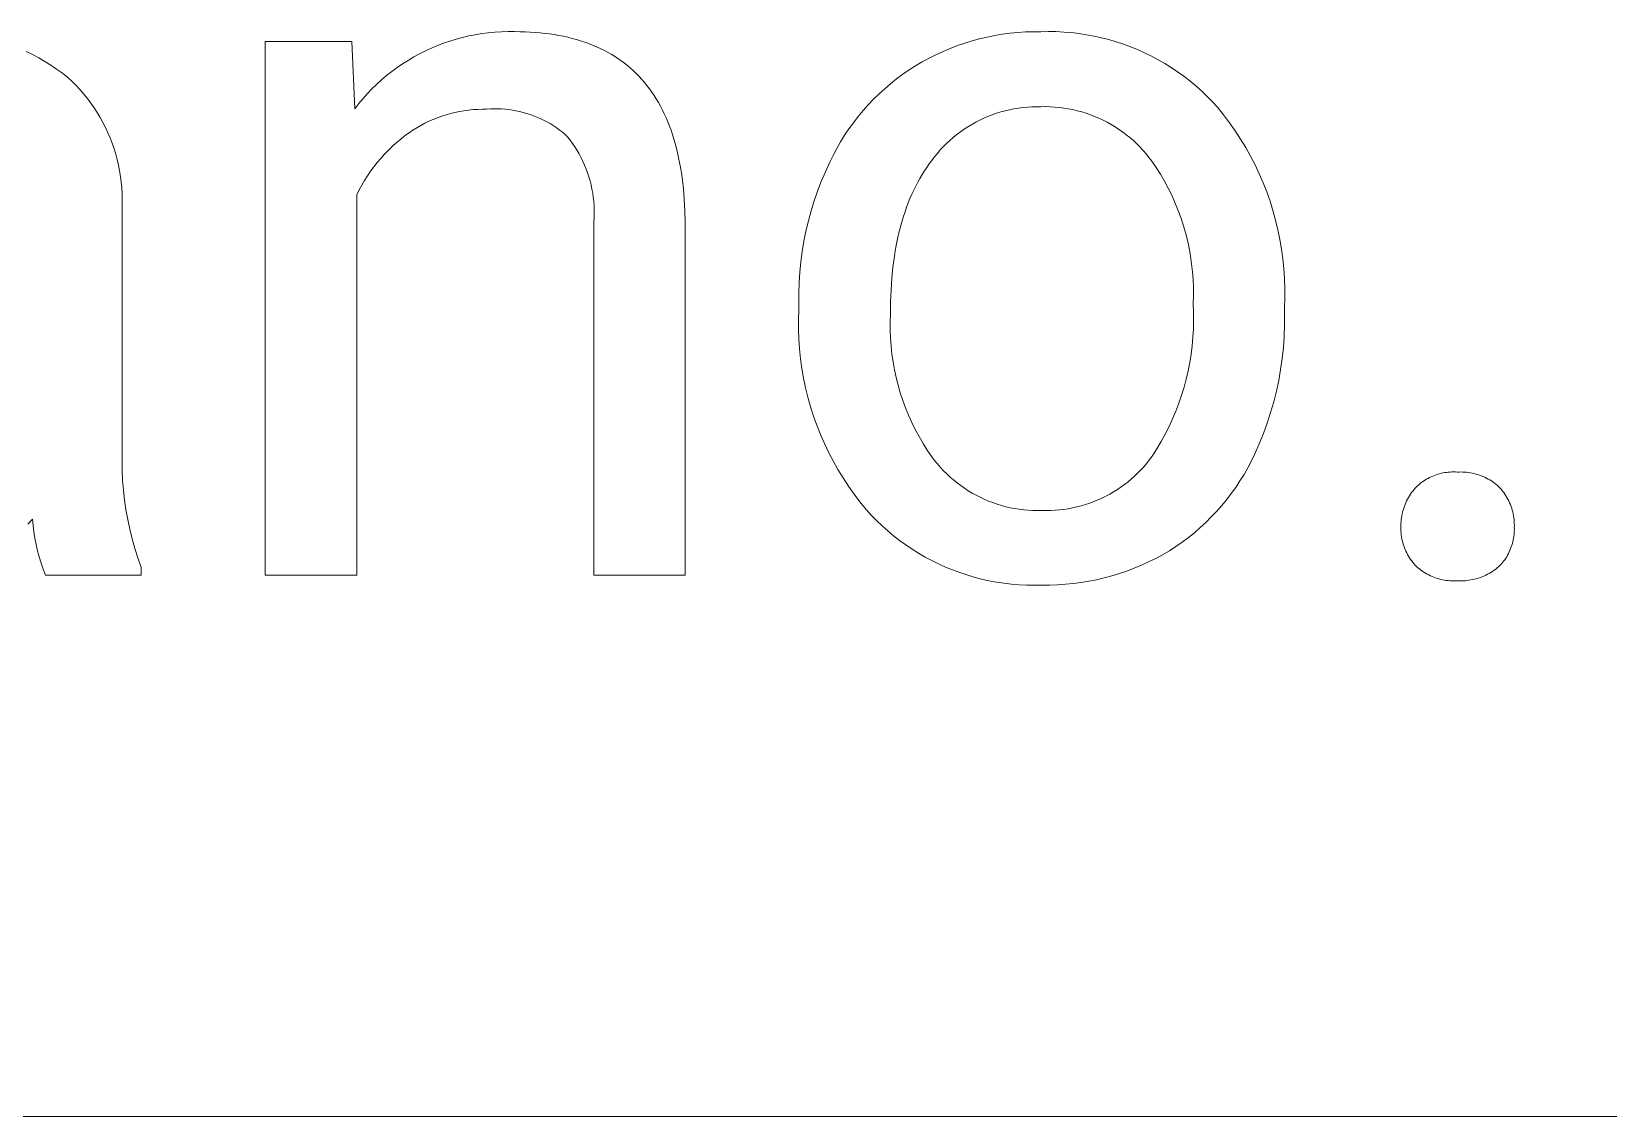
# Model space of a CAD drawing. Header units: millimetres. Extents: x 0 to 3480, y 0 to 2432.
# Drawn here: x 2531.5 to 2603.8, y 194.6 to 244.3 of the extents above; entities that cross this region are included whole.
import ezdxf

# ---------------------------------------------------------------- set-up
doc = ezdxf.new("R2010")
doc.units = ezdxf.units.MM
doc.header["$MEASUREMENT"] = 0
doc.layers.add('Domyślny', color=7, linetype='Continuous', true_color=0x000000)

msp = doc.modelspace()

# ---------------------------------------------------------------- linework, layer by layer
at = {"layer": 'Domyślny', "color": 18, "lineweight": 15, "true_color": 0x000000}
for p, q in [((2542.208, 219.391), (2542.208, 243.88)), ((2542.208, 243.88), (2546.172, 243.88)), ((2546.172, 243.88), (2546.311, 240.797)), ((2550.387, 243.802), (2550.673, 243.9)), ((2550.673, 243.9), (2550.962, 243.988)), ((2550.962, 243.988), (2551.253, 244.066)), ((2551.253, 244.066), (2551.547, 244.135)), ((2551.547, 244.135), (2551.844, 244.193)), ((2551.844, 244.193), (2552.142, 244.242)), ((2552.142, 244.242), (2552.441, 244.28)), ((2552.441, 244.28), (2552.742, 244.308)), ((2552.742, 244.308), (2553.043, 244.326)), ((2553.043, 244.326), (2553.345, 244.334)), ((2553.345, 244.334), (2553.647, 244.332)), ((2553.647, 244.332), (2553.888, 244.33)), ((2553.888, 244.33), (2554.125, 244.323)), ((2554.125, 244.323), (2554.359, 244.312)), ((2554.359, 244.312), (2554.588, 244.297)), ((2554.588, 244.297), (2554.814, 244.278)), ((2554.814, 244.278), (2555.036, 244.255)), ((2555.036, 244.255), (2555.255, 244.227)), ((2555.255, 244.227), (2555.469, 244.195)), ((2555.469, 244.195), (2555.68, 244.158)), ((2555.68, 244.158), (2555.887, 244.118)), ((2555.887, 244.118), (2556.09, 244.073)), ((2556.09, 244.073), (2556.289, 244.024)), ((2556.289, 244.024), (2556.485, 243.97)), ((2556.485, 243.97), (2556.676, 243.912)), ((2556.676, 243.912), (2556.864, 243.85)), ((2574.301, 243.806), (2574.641, 243.911)), ((2574.641, 243.911), (2574.983, 244.004)), ((2574.983, 244.004), (2575.329, 244.086)), ((2575.329, 244.086), (2575.677, 244.156)), ((2575.677, 244.156), (2576.028, 244.215)), ((2576.028, 244.215), (2576.38, 244.261)), ((2576.38, 244.261), (2576.733, 244.296)), ((2576.733, 244.296), (2577.088, 244.32)), ((2577.088, 244.32), (2577.443, 244.331)), ((2577.443, 244.331), (2577.798, 244.331)), ((2577.798, 244.331), (2578.148, 244.337)), ((2578.148, 244.337), (2578.498, 244.333)), ((2578.498, 244.333), (2578.848, 244.316)), ((2578.848, 244.316), (2579.197, 244.287)), ((2579.197, 244.287), (2579.544, 244.247)), ((2579.544, 244.247), (2579.89, 244.194)), ((2579.89, 244.194), (2580.235, 244.131)), ((2580.235, 244.131), (2580.577, 244.055)), ((2580.577, 244.055), (2580.916, 243.968)), ((2580.916, 243.968), (2581.252, 243.869)), ((2581.252, 243.869), (2581.584, 243.759)), ((2531.236, 243.421), (2531.526, 243.278)), ((2531.526, 243.278), (2531.811, 243.125)), ((2548.757, 243.016), (2549.017, 243.17)), ((2549.017, 243.17), (2549.282, 243.315)), ((2549.282, 243.315), (2549.552, 243.45)), ((2549.552, 243.45), (2549.827, 243.577)), ((2549.827, 243.577), (2550.105, 243.694)), ((2550.105, 243.694), (2550.387, 243.802)), ((2556.864, 243.85), (2557.049, 243.784)), ((2557.049, 243.784), (2557.229, 243.713)), ((2557.229, 243.713), (2557.406, 243.639)), ((2557.406, 243.639), (2557.579, 243.559)), ((2557.579, 243.559), (2557.748, 243.476)), ((2557.748, 243.476), (2557.913, 243.388)), ((2557.913, 243.388), (2558.075, 243.296)), ((2558.075, 243.296), (2558.233, 243.2)), ((2558.233, 243.2), (2558.387, 243.1)), ((2572.667, 243.116), (2572.984, 243.276)), ((2572.984, 243.276), (2573.307, 243.425)), ((2573.307, 243.425), (2573.634, 243.563)), ((2573.634, 243.563), (2573.966, 243.69)), ((2573.966, 243.69), (2574.301, 243.806)), ((2581.584, 243.759), (2581.913, 243.638)), ((2581.913, 243.638), (2582.237, 243.506)), ((2582.237, 243.506), (2582.556, 243.363)), ((2582.556, 243.363), (2582.871, 243.209)), ((2582.871, 243.209), (2583.18, 243.044)), ((2531.811, 243.125), (2532.091, 242.963)), ((2532.091, 242.963), (2532.365, 242.791)), ((2532.365, 242.791), (2532.633, 242.611)), ((2532.633, 242.611), (2532.895, 242.422)), ((2532.895, 242.422), (2533.151, 242.224)), ((2547.774, 242.317), (2548.011, 242.504)), ((2548.011, 242.504), (2548.254, 242.683)), ((2548.254, 242.683), (2548.503, 242.854)), ((2548.503, 242.854), (2548.757, 243.016)), ((2558.387, 243.1), (2558.537, 242.995)), ((2558.537, 242.995), (2558.684, 242.886)), ((2558.684, 242.886), (2558.827, 242.772)), ((2558.827, 242.772), (2558.966, 242.655)), ((2558.966, 242.655), (2559.101, 242.533)), ((2559.101, 242.533), (2559.232, 242.406)), ((2571.461, 242.374), (2571.752, 242.575)), ((2571.752, 242.575), (2572.049, 242.766)), ((2572.049, 242.766), (2572.355, 242.946)), ((2572.355, 242.946), (2572.667, 243.116)), ((2583.18, 243.044), (2583.483, 242.87)), ((2583.483, 242.87), (2583.78, 242.685)), ((2583.78, 242.685), (2584.071, 242.49)), ((2584.071, 242.49), (2584.355, 242.285)), ((2533.151, 242.224), (2533.342, 242.044)), ((2533.342, 242.044), (2533.527, 241.858)), ((2533.527, 241.858), (2533.705, 241.666)), ((2546.894, 241.49), (2547.103, 241.708)), ((2547.103, 241.708), (2547.32, 241.918)), ((2547.32, 241.918), (2547.543, 242.121)), ((2547.543, 242.121), (2547.774, 242.317)), ((2559.232, 242.406), (2559.36, 242.276)), ((2559.36, 242.276), (2559.484, 242.141)), ((2559.484, 242.141), (2559.604, 242.002)), ((2559.604, 242.002), (2559.721, 241.859)), ((2559.721, 241.859), (2559.834, 241.711)), ((2559.834, 241.711), (2559.942, 241.559)), ((2570.37, 241.475), (2570.631, 241.714)), ((2570.631, 241.714), (2570.9, 241.943)), ((2570.9, 241.943), (2571.177, 242.164)), ((2571.177, 242.164), (2571.461, 242.374)), ((2584.355, 242.285), (2584.632, 242.07)), ((2584.632, 242.07), (2584.901, 241.847)), ((2584.901, 241.847), (2585.163, 241.614)), ((2533.705, 241.666), (2533.876, 241.468)), ((2533.876, 241.468), (2534.041, 241.264)), ((2534.041, 241.264), (2534.198, 241.054)), ((2534.198, 241.054), (2534.348, 240.84)), ((2546.311, 240.797), (2546.497, 241.035)), ((2546.497, 241.035), (2546.692, 241.266)), ((2546.692, 241.266), (2546.894, 241.49)), ((2559.942, 241.559), (2560.048, 241.403)), ((2560.048, 241.403), (2560.149, 241.243)), ((2560.149, 241.243), (2560.247, 241.078)), ((2560.247, 241.078), (2560.341, 240.909)), ((2569.639, 240.708), (2569.874, 240.972)), ((2569.874, 240.972), (2570.118, 241.228)), ((2570.118, 241.228), (2570.37, 241.475)), ((2585.163, 241.614), (2585.417, 241.373)), ((2585.417, 241.373), (2585.662, 241.123)), ((2585.662, 241.123), (2585.899, 240.865)), ((2534.348, 240.84), (2534.491, 240.62)), ((2534.491, 240.62), (2534.626, 240.395)), ((2534.626, 240.395), (2534.753, 240.166)), ((2549.908, 240.303), (2549.716, 240.218)), ((2550.104, 240.381), (2549.908, 240.303)), ((2550.302, 240.452), (2550.104, 240.381)), ((2550.503, 240.517), (2550.302, 240.452)), ((2550.705, 240.574), (2550.503, 240.517)), ((2550.91, 240.624), (2550.705, 240.574)), ((2551.116, 240.667), (2550.91, 240.624)), ((2551.323, 240.703), (2551.116, 240.667)), ((2551.532, 240.732), (2551.323, 240.703)), ((2551.741, 240.753), (2551.532, 240.732)), ((2551.951, 240.767), (2551.741, 240.753)), ((2552.162, 240.774), (2551.951, 240.767)), ((2552.372, 240.774), (2552.162, 240.774)), ((2552.54, 240.785), (2552.372, 240.774)), ((2552.708, 240.791), (2552.54, 240.785)), ((2552.876, 240.791), (2552.708, 240.791)), ((2553.044, 240.786), (2552.876, 240.791)), ((2553.212, 240.774), (2553.044, 240.786)), ((2553.379, 240.757), (2553.212, 240.774)), ((2553.545, 240.734), (2553.379, 240.757)), ((2553.711, 240.705), (2553.545, 240.734)), ((2553.875, 240.67), (2553.711, 240.705)), ((2554.038, 240.63), (2553.875, 240.67)), ((2554.2, 240.584), (2554.038, 240.63)), ((2554.36, 240.533), (2554.2, 240.584)), ((2554.518, 240.476), (2554.36, 240.533)), ((2554.674, 240.414), (2554.518, 240.476)), ((2554.828, 240.346), (2554.674, 240.414)), ((2554.979, 240.273), (2554.828, 240.346)), ((2555.128, 240.195), (2554.979, 240.273)), ((2560.341, 240.909), (2560.431, 240.736)), ((2560.431, 240.736), (2560.517, 240.558)), ((2560.517, 240.558), (2560.6, 240.376)), ((2560.6, 240.376), (2560.679, 240.19)), ((2569.196, 240.156), (2569.413, 240.436)), ((2569.413, 240.436), (2569.639, 240.708)), ((2574.989, 240.273), (2574.805, 240.178)), ((2575.177, 240.361), (2574.989, 240.273)), ((2575.367, 240.443), (2575.177, 240.361)), ((2575.561, 240.519), (2575.367, 240.443)), ((2575.756, 240.587), (2575.561, 240.519)), ((2575.954, 240.649), (2575.756, 240.587)), ((2576.154, 240.704), (2575.954, 240.649)), ((2576.356, 240.752), (2576.154, 240.704)), ((2576.559, 240.793), (2576.356, 240.752)), ((2576.764, 240.826), (2576.559, 240.793)), ((2576.97, 240.853), (2576.764, 240.826)), ((2577.176, 240.873), (2576.97, 240.853)), ((2577.383, 240.885), (2577.176, 240.873)), ((2577.59, 240.89), (2577.383, 240.885)), ((2577.798, 240.888), (2577.59, 240.89)), ((2578.008, 240.891), (2577.798, 240.888)), ((2578.219, 240.886), (2578.008, 240.891)), ((2578.429, 240.874), (2578.219, 240.886)), ((2578.638, 240.855), (2578.429, 240.874)), ((2578.847, 240.828), (2578.638, 240.855)), ((2579.055, 240.794), (2578.847, 240.828)), ((2579.261, 240.753), (2579.055, 240.794)), ((2579.466, 240.705), (2579.261, 240.753)), ((2579.669, 240.65), (2579.466, 240.705)), ((2579.87, 240.588), (2579.669, 240.65)), ((2580.069, 240.519), (2579.87, 240.588)), ((2580.265, 240.443), (2580.069, 240.519)), ((2580.459, 240.36), (2580.265, 240.443)), ((2580.649, 240.271), (2580.459, 240.36)), ((2580.837, 240.175), (2580.649, 240.271)), ((2585.899, 240.865), (2586.183, 240.514)), ((2586.183, 240.514), (2586.455, 240.153)), ((2534.753, 240.166), (2534.872, 239.933)), ((2534.872, 239.933), (2534.983, 239.695)), ((2534.983, 239.695), (2535.086, 239.454)), ((2548.601, 239.547), (2548.404, 239.391)), ((2548.803, 239.696), (2548.601, 239.547)), ((2548.978, 239.813), (2548.803, 239.696)), ((2549.157, 239.924), (2548.978, 239.813)), ((2549.34, 240.028), (2549.157, 239.924)), ((2549.526, 240.126), (2549.34, 240.028)), ((2549.716, 240.218), (2549.526, 240.126)), ((2555.274, 240.111), (2555.128, 240.195)), ((2555.417, 240.023), (2555.274, 240.111)), ((2555.557, 239.93), (2555.417, 240.023)), ((2555.693, 239.832), (2555.557, 239.93)), ((2555.826, 239.729), (2555.693, 239.832)), ((2555.956, 239.622), (2555.826, 239.729)), ((2556.081, 239.51), (2555.956, 239.622)), ((2560.679, 240.19), (2560.754, 240)), ((2560.754, 240), (2560.825, 239.805)), ((2560.825, 239.805), (2560.893, 239.606)), ((2560.893, 239.606), (2560.957, 239.403)), ((2568.606, 239.275), (2568.793, 239.576)), ((2568.793, 239.576), (2568.99, 239.869)), ((2568.99, 239.869), (2569.196, 240.156)), ((2573.938, 239.611), (2573.777, 239.48)), ((2574.103, 239.736), (2573.938, 239.611)), ((2574.273, 239.856), (2574.103, 239.736)), ((2574.446, 239.969), (2574.273, 239.856)), ((2574.624, 240.077), (2574.446, 239.969)), ((2574.805, 240.178), (2574.624, 240.077)), ((2581.021, 240.073), (2580.837, 240.175)), ((2581.201, 239.964), (2581.021, 240.073)), ((2581.377, 239.85), (2581.201, 239.964)), ((2581.55, 239.729), (2581.377, 239.85)), ((2581.718, 239.602), (2581.55, 239.729)), ((2581.881, 239.47), (2581.718, 239.602)), ((2586.455, 240.153), (2586.715, 239.783)), ((2586.715, 239.783), (2586.962, 239.404)), ((2535.086, 239.454), (2535.18, 239.21)), ((2535.18, 239.21), (2535.266, 238.962)), ((2535.266, 238.962), (2535.343, 238.712)), ((2547.847, 238.885), (2547.672, 238.704)), ((2548.027, 239.06), (2547.847, 238.885)), ((2548.213, 239.229), (2548.027, 239.06)), ((2548.404, 239.391), (2548.213, 239.229)), ((2556.198, 239.36), (2556.081, 239.51)), ((2556.31, 239.205), (2556.198, 239.36)), ((2556.416, 239.046), (2556.31, 239.205)), ((2556.516, 238.884), (2556.416, 239.046)), ((2556.612, 238.719), (2556.516, 238.884)), ((2560.957, 239.403), (2561.017, 239.196)), ((2561.017, 239.196), (2561.074, 238.984)), ((2561.074, 238.984), (2561.126, 238.768)), ((2568.264, 238.657), (2568.43, 238.969)), ((2568.43, 238.969), (2568.606, 239.275)), ((2573.182, 238.903), (2573.046, 238.747)), ((2573.323, 239.055), (2573.182, 238.903)), ((2573.47, 239.202), (2573.323, 239.055)), ((2573.621, 239.344), (2573.47, 239.202)), ((2573.777, 239.48), (2573.621, 239.344)), ((2582.04, 239.332), (2581.881, 239.47)), ((2582.194, 239.188), (2582.04, 239.332)), ((2582.343, 239.04), (2582.194, 239.188)), ((2582.487, 238.886), (2582.343, 239.04)), ((2582.626, 238.728), (2582.487, 238.886)), ((2586.962, 239.404), (2587.196, 239.017)), ((2587.196, 239.017), (2587.416, 238.622)), ((2535.343, 238.712), (2535.412, 238.459)), ((2535.412, 238.459), (2535.472, 238.204)), ((2535.472, 238.204), (2535.523, 237.947)), ((2547.188, 238.128), (2547.039, 237.926)), ((2547.343, 238.326), (2547.188, 238.128)), ((2547.504, 238.518), (2547.343, 238.326)), ((2547.672, 238.704), (2547.504, 238.518)), ((2556.701, 238.55), (2556.612, 238.719)), ((2556.784, 238.379), (2556.701, 238.55)), ((2556.862, 238.204), (2556.784, 238.379)), ((2556.933, 238.028), (2556.862, 238.204)), ((2561.126, 238.768), (2561.175, 238.548)), ((2561.175, 238.548), (2561.22, 238.323)), ((2561.22, 238.323), (2561.262, 238.094)), ((2561.262, 238.094), (2561.299, 237.861)), ((2567.908, 237.905), (2568.109, 238.339)), ((2568.109, 238.339), (2568.264, 238.657)), ((2572.561, 238.105), (2572.452, 237.941)), ((2572.674, 238.265), (2572.561, 238.105)), ((2572.791, 238.42), (2572.674, 238.265)), ((2572.916, 238.586), (2572.791, 238.42)), ((2573.046, 238.747), (2572.916, 238.586)), ((2582.758, 238.564), (2582.626, 238.728)), ((2582.886, 238.397), (2582.758, 238.564)), ((2583.091, 238.095), (2582.886, 238.397)), ((2583.285, 237.786), (2583.091, 238.095)), ((2587.416, 238.622), (2587.623, 238.221)), ((2587.623, 238.221), (2587.817, 237.812)), ((2535.523, 237.947), (2535.566, 237.689)), ((2535.566, 237.689), (2535.599, 237.429)), ((2535.599, 237.429), (2535.624, 237.168)), ((2546.763, 237.506), (2546.636, 237.29)), ((2546.898, 237.718), (2546.763, 237.506)), ((2547.039, 237.926), (2546.898, 237.718)), ((2556.999, 237.848), (2556.933, 238.028)), ((2557.058, 237.667), (2556.999, 237.848)), ((2557.111, 237.484), (2557.058, 237.667)), ((2557.158, 237.299), (2557.111, 237.484)), ((2561.299, 237.861), (2561.333, 237.623)), ((2561.333, 237.623), (2561.39, 237.136)), ((2567.551, 237.018), (2567.722, 237.464)), ((2567.722, 237.464), (2567.908, 237.905)), ((2572.147, 237.425), (2572.052, 237.244)), ((2572.245, 237.601), (2572.147, 237.425)), ((2572.347, 237.773), (2572.245, 237.601)), ((2572.452, 237.941), (2572.347, 237.773)), ((2583.468, 237.471), (2583.285, 237.786)), ((2583.641, 237.149), (2583.468, 237.471)), ((2587.817, 237.812), (2587.996, 237.397)), ((2587.996, 237.397), (2588.161, 236.976)), ((2535.624, 237.168), (2535.639, 236.906)), ((2535.639, 236.906), (2535.645, 236.644)), ((2535.645, 236.644), (2535.643, 236.382)), ((2546.516, 237.069), (2546.404, 236.845)), ((2546.404, 236.845), (2546.404, 219.391)), ((2546.636, 237.29), (2546.516, 237.069)), ((2557.198, 237.112), (2557.158, 237.299)), ((2557.232, 236.924), (2557.198, 237.112)), ((2557.259, 236.736), (2557.232, 236.924)), ((2557.28, 236.546), (2557.259, 236.736)), ((2561.39, 237.136), (2561.432, 236.631)), ((2561.432, 236.631), (2561.458, 236.109)), ((2567.395, 236.566), (2567.551, 237.018)), ((2571.79, 236.677), (2571.711, 236.48)), ((2571.874, 236.871), (2571.79, 236.677)), ((2571.961, 237.06), (2571.874, 236.871)), ((2572.052, 237.244), (2571.961, 237.06)), ((2583.802, 236.822), (2583.641, 237.149)), ((2583.951, 236.489), (2583.802, 236.822)), ((2588.161, 236.976), (2588.312, 236.55)), ((2535.643, 236.382), (2535.643, 225.117)), ((2557.294, 236.356), (2557.28, 236.546)), ((2557.302, 236.165), (2557.294, 236.356)), ((2557.298, 235.784), (2557.304, 235.974)), ((2557.304, 235.974), (2557.302, 236.165)), ((2561.458, 236.109), (2561.47, 235.57)), ((2567.128, 235.648), (2567.254, 236.109)), ((2567.254, 236.109), (2567.395, 236.566)), ((2571.562, 236.072), (2571.493, 235.862)), ((2571.634, 236.278), (2571.562, 236.072)), ((2571.711, 236.48), (2571.634, 236.278)), ((2584.089, 236.151), (2583.951, 236.489)), ((2584.215, 235.808), (2584.089, 236.151)), ((2588.312, 236.55), (2588.448, 236.119)), ((2588.448, 236.119), (2588.569, 235.683)), ((2557.286, 235.593), (2557.298, 235.784)), ((2557.286, 219.391), (2557.286, 235.593)), ((2561.47, 235.57), (2561.47, 219.391)), ((2566.923, 234.714), (2567.017, 235.183)), ((2567.017, 235.183), (2567.128, 235.648)), ((2571.309, 235.207), (2571.255, 234.98)), ((2571.367, 235.43), (2571.309, 235.207)), ((2571.428, 235.648), (2571.367, 235.43)), ((2571.493, 235.862), (2571.428, 235.648)), ((2584.329, 235.462), (2584.215, 235.808)), ((2584.431, 235.111), (2584.329, 235.462)), ((2588.569, 235.683), (2588.676, 235.244)), ((2588.676, 235.244), (2588.767, 234.801)), ((2566.843, 234.243), (2566.923, 234.714)), ((2571.159, 234.514), (2571.116, 234.274)), ((2571.205, 234.749), (2571.159, 234.514)), ((2571.255, 234.98), (2571.205, 234.749)), ((2584.521, 234.758), (2584.431, 235.111)), ((2584.598, 234.401), (2584.521, 234.758)), ((2588.767, 234.801), (2588.844, 234.356)), ((2566.732, 233.293), (2566.78, 233.769)), ((2566.78, 233.769), (2566.843, 234.243)), ((2571.077, 234.031), (2571.01, 233.53)), ((2571.116, 234.274), (2571.077, 234.031)), ((2584.663, 234.042), (2584.598, 234.401)), ((2584.715, 233.681), (2584.663, 234.042)), ((2588.844, 234.356), (2588.905, 233.908)), ((2588.905, 233.908), (2588.951, 233.458)), ((2566.7, 232.816), (2566.732, 233.293)), ((2570.957, 233.014), (2570.92, 232.48)), ((2571.01, 233.53), (2570.957, 233.014)), ((2584.755, 233.318), (2584.715, 233.681)), ((2584.782, 232.954), (2584.755, 233.318)), ((2588.951, 233.458), (2588.982, 233.007)), ((2588.982, 233.007), (2588.997, 232.555)), ((2566.683, 231.86), (2566.684, 232.338)), ((2566.684, 232.338), (2566.7, 232.816)), ((2570.92, 232.48), (2570.898, 231.929)), ((2584.796, 232.59), (2584.782, 232.954)), ((2584.797, 232.225), (2584.796, 232.59)), ((2588.997, 232.555), (2588.997, 232.103)), ((2566.67, 231.12), (2566.683, 231.57)), ((2566.683, 231.57), (2566.683, 231.86)), ((2570.898, 231.929), (2570.89, 231.362)), ((2584.786, 231.86), (2584.797, 232.225)), ((2584.804, 231.472), (2584.786, 231.86)), ((2588.997, 232.103), (2588.982, 231.652)), ((2588.982, 231.652), (2588.982, 231.362)), ((2566.671, 230.67), (2566.67, 231.12)), ((2570.89, 231.362), (2570.879, 230.997)), ((2570.879, 230.997), (2570.88, 230.632)), ((2584.799, 230.696), (2584.808, 231.084)), ((2584.808, 231.084), (2584.804, 231.472)), ((2588.98, 230.853), (2588.961, 230.345)), ((2588.982, 231.362), (2588.98, 230.853)), ((2566.688, 230.22), (2566.671, 230.67)), ((2566.72, 229.771), (2566.688, 230.22)), ((2570.88, 230.632), (2570.894, 230.267)), ((2570.894, 230.267), (2570.921, 229.904)), ((2584.741, 229.922), (2584.777, 230.308)), ((2584.777, 230.308), (2584.799, 230.696)), ((2588.961, 230.345), (2588.925, 229.838)), ((2566.767, 229.324), (2566.72, 229.771)), ((2570.921, 229.904), (2570.961, 229.541)), ((2570.961, 229.541), (2571.013, 229.18)), ((2584.631, 229.154), (2584.693, 229.537)), ((2584.693, 229.537), (2584.741, 229.922)), ((2588.925, 229.838), (2588.871, 229.333)), ((2566.83, 228.878), (2566.767, 229.324)), ((2566.907, 228.435), (2566.83, 228.878)), ((2571.013, 229.18), (2571.078, 228.821)), ((2571.078, 228.821), (2571.155, 228.464)), ((2584.469, 228.394), (2584.556, 228.773)), ((2584.556, 228.773), (2584.631, 229.154)), ((2588.799, 228.83), (2588.711, 228.329)), ((2588.871, 229.333), (2588.799, 228.83)), ((2567, 227.994), (2566.907, 228.435)), ((2567.107, 227.557), (2567, 227.994)), ((2571.155, 228.464), (2571.244, 228.11)), ((2571.244, 228.11), (2571.346, 227.76)), ((2584.255, 227.648), (2584.368, 228.019)), ((2584.368, 228.019), (2584.469, 228.394)), ((2588.711, 228.329), (2588.605, 227.832)), ((2567.229, 227.124), (2567.107, 227.557)), ((2571.346, 227.76), (2571.46, 227.413)), ((2571.46, 227.413), (2571.586, 227.071)), ((2583.991, 226.918), (2584.129, 227.281)), ((2584.129, 227.281), (2584.255, 227.648)), ((2588.481, 227.339), (2588.341, 226.85)), ((2588.605, 227.832), (2588.481, 227.339)), ((2567.366, 226.695), (2567.229, 227.124)), ((2567.517, 226.271), (2567.366, 226.695)), ((2571.586, 227.071), (2571.724, 226.733)), ((2571.724, 226.733), (2571.874, 226.4)), ((2583.677, 226.208), (2583.84, 226.56)), ((2583.84, 226.56), (2583.991, 226.918)), ((2588.341, 226.85), (2588.184, 226.367)), ((2567.682, 225.852), (2567.517, 226.271)), ((2567.862, 225.439), (2567.682, 225.852)), ((2571.874, 226.4), (2572.035, 226.073)), ((2572.035, 226.073), (2572.208, 225.751)), ((2583.316, 225.521), (2583.502, 225.861)), ((2583.502, 225.861), (2583.677, 226.208)), ((2588.01, 225.889), (2587.82, 225.417)), ((2588.184, 226.367), (2588.01, 225.889)), ((2535.643, 225.117), (2535.634, 224.661)), ((2568.055, 225.033), (2567.862, 225.439)), ((2572.208, 225.751), (2572.391, 225.436)), ((2572.391, 225.436), (2572.586, 225.127)), ((2572.586, 225.127), (2572.791, 224.825)), ((2582.909, 224.86), (2583.118, 225.187)), ((2583.118, 225.187), (2583.316, 225.521)), ((2587.82, 225.417), (2587.614, 224.953)), ((2535.634, 224.661), (2535.64, 224.206)), ((2568.262, 224.633), (2568.055, 225.033)), ((2568.483, 224.241), (2568.262, 224.633)), ((2572.791, 224.825), (2572.917, 224.659)), ((2572.917, 224.659), (2573.049, 224.497)), ((2573.049, 224.497), (2573.187, 224.339)), ((2573.187, 224.339), (2573.329, 224.187)), ((2582.393, 224.234), (2582.53, 224.384)), ((2582.53, 224.384), (2582.662, 224.538)), ((2582.662, 224.538), (2582.788, 224.697)), ((2582.788, 224.697), (2582.909, 224.86)), ((2587.295, 224.323), (2587.119, 224.017)), ((2587.46, 224.635), (2587.295, 224.323)), ((2587.614, 224.953), (2587.46, 224.635)), ((2535.64, 224.206), (2535.661, 223.75)), ((2535.661, 223.75), (2535.696, 223.296)), ((2568.717, 223.856), (2568.483, 224.241)), ((2568.963, 223.48), (2568.717, 223.856)), ((2573.329, 224.187), (2573.477, 224.039)), ((2573.477, 224.039), (2573.63, 223.897)), ((2573.63, 223.897), (2573.788, 223.76)), ((2573.788, 223.76), (2573.951, 223.629)), ((2573.951, 223.629), (2574.118, 223.503)), ((2581.638, 223.559), (2581.798, 223.683)), ((2581.798, 223.683), (2581.954, 223.813)), ((2581.954, 223.813), (2582.105, 223.949)), ((2582.105, 223.949), (2582.252, 224.089)), ((2582.252, 224.089), (2582.393, 224.234)), ((2586.934, 223.716), (2586.738, 223.422)), ((2587.119, 224.017), (2586.934, 223.716)), ((2595.157, 223.559), (2595.22, 223.611)), ((2595.22, 223.611), (2595.285, 223.661)), ((2595.285, 223.661), (2595.352, 223.708)), ((2595.352, 223.708), (2595.42, 223.753)), ((2595.42, 223.753), (2595.49, 223.796)), ((2595.49, 223.796), (2595.561, 223.836)), ((2595.561, 223.836), (2595.634, 223.874)), ((2595.634, 223.874), (2595.707, 223.909)), ((2595.707, 223.909), (2595.782, 223.942)), ((2595.782, 223.942), (2595.858, 223.973)), ((2595.858, 223.973), (2595.935, 224)), ((2595.935, 224), (2596.013, 224.025)), ((2596.013, 224.025), (2596.092, 224.048)), ((2596.092, 224.048), (2596.171, 224.068)), ((2596.171, 224.068), (2596.251, 224.085)), ((2596.251, 224.085), (2596.331, 224.099)), ((2596.331, 224.099), (2596.412, 224.11)), ((2596.412, 224.11), (2596.494, 224.119)), ((2596.494, 224.119), (2596.575, 224.125)), ((2596.575, 224.125), (2596.657, 224.129)), ((2596.657, 224.129), (2596.739, 224.129)), ((2596.739, 224.129), (2596.82, 224.127)), ((2596.82, 224.127), (2596.902, 224.122)), ((2596.902, 224.122), (2596.988, 224.126)), ((2596.988, 224.126), (2597.075, 224.128)), ((2597.075, 224.128), (2597.162, 224.126)), ((2597.162, 224.126), (2597.248, 224.122)), ((2597.248, 224.122), (2597.334, 224.114)), ((2597.334, 224.114), (2597.42, 224.104)), ((2597.42, 224.104), (2597.506, 224.091)), ((2597.506, 224.091), (2597.591, 224.075)), ((2597.591, 224.075), (2597.676, 224.056)), ((2597.676, 224.056), (2597.759, 224.034)), ((2597.759, 224.034), (2597.842, 224.01)), ((2597.842, 224.01), (2597.925, 223.983)), ((2597.925, 223.983), (2598.006, 223.953)), ((2598.006, 223.953), (2598.086, 223.92)), ((2598.086, 223.92), (2598.165, 223.884)), ((2598.165, 223.884), (2598.243, 223.846)), ((2598.243, 223.846), (2598.319, 223.805)), ((2598.319, 223.805), (2598.394, 223.762)), ((2598.394, 223.762), (2598.468, 223.716)), ((2598.468, 223.716), (2598.539, 223.668)), ((2598.539, 223.668), (2598.61, 223.617)), ((2598.61, 223.617), (2598.678, 223.564)), ((2535.696, 223.296), (2535.747, 222.843)), ((2569.223, 223.112), (2568.963, 223.48)), ((2569.494, 222.753), (2569.223, 223.112)), ((2574.118, 223.503), (2574.289, 223.384)), ((2574.289, 223.384), (2574.464, 223.27)), ((2574.464, 223.27), (2574.643, 223.162)), ((2574.643, 223.162), (2574.826, 223.061)), ((2574.826, 223.061), (2575.012, 222.966)), ((2575.012, 222.966), (2575.201, 222.877)), ((2575.201, 222.877), (2575.394, 222.796)), ((2580.414, 222.846), (2580.599, 222.93)), ((2580.599, 222.93), (2580.78, 223.02)), ((2580.78, 223.02), (2580.959, 223.116)), ((2580.959, 223.116), (2581.134, 223.218)), ((2581.134, 223.218), (2581.306, 223.326)), ((2581.306, 223.326), (2581.474, 223.439)), ((2581.474, 223.439), (2581.638, 223.559)), ((2586.532, 223.135), (2586.317, 222.855)), ((2586.738, 223.422), (2586.532, 223.135)), ((2594.581, 222.798), (2594.622, 222.877)), ((2594.622, 222.877), (2594.665, 222.956)), ((2594.665, 222.956), (2594.711, 223.033)), ((2594.711, 223.033), (2594.759, 223.108)), ((2594.759, 223.108), (2594.81, 223.182)), ((2594.81, 223.182), (2594.864, 223.254)), ((2594.864, 223.254), (2594.92, 223.324)), ((2594.92, 223.324), (2594.978, 223.392)), ((2594.978, 223.392), (2595.036, 223.45)), ((2595.036, 223.45), (2595.095, 223.505)), ((2595.095, 223.505), (2595.157, 223.559)), ((2598.678, 223.564), (2598.745, 223.509)), ((2598.745, 223.509), (2598.809, 223.451)), ((2598.809, 223.451), (2598.872, 223.392)), ((2598.872, 223.392), (2598.931, 223.324)), ((2598.931, 223.324), (2598.987, 223.254)), ((2598.987, 223.254), (2599.04, 223.182)), ((2599.04, 223.182), (2599.091, 223.109)), ((2599.091, 223.109), (2599.139, 223.033)), ((2599.139, 223.033), (2599.185, 222.956)), ((2599.185, 222.956), (2599.228, 222.878)), ((2599.228, 222.878), (2599.268, 222.798)), ((2535.747, 222.843), (2535.813, 222.391)), ((2535.813, 222.391), (2535.893, 221.943)), ((2569.778, 222.403), (2569.494, 222.753)), ((2570.013, 222.145), (2569.778, 222.403)), ((2575.394, 222.796), (2575.589, 222.72)), ((2575.589, 222.72), (2575.786, 222.652)), ((2575.786, 222.652), (2575.986, 222.591)), ((2575.986, 222.591), (2576.188, 222.536)), ((2576.188, 222.536), (2576.391, 222.489)), ((2576.391, 222.489), (2576.596, 222.448)), ((2576.596, 222.448), (2576.802, 222.415)), ((2576.802, 222.415), (2577.01, 222.389)), ((2577.01, 222.389), (2577.218, 222.37)), ((2577.218, 222.37), (2577.426, 222.358)), ((2577.426, 222.358), (2577.635, 222.354)), ((2577.635, 222.354), (2577.844, 222.357)), ((2577.844, 222.357), (2578.047, 222.354)), ((2578.047, 222.354), (2578.25, 222.358)), ((2578.25, 222.358), (2578.452, 222.368)), ((2578.452, 222.368), (2578.654, 222.386)), ((2578.654, 222.386), (2578.856, 222.41)), ((2578.856, 222.41), (2579.056, 222.441)), ((2579.056, 222.441), (2579.255, 222.479)), ((2579.255, 222.479), (2579.453, 222.524)), ((2579.453, 222.524), (2579.65, 222.575)), ((2579.65, 222.575), (2579.844, 222.633)), ((2579.844, 222.633), (2580.036, 222.698)), ((2580.036, 222.698), (2580.226, 222.769)), ((2580.226, 222.769), (2580.414, 222.846)), ((2585.859, 222.318), (2585.617, 222.062)), ((2586.093, 222.583), (2585.859, 222.318)), ((2586.317, 222.855), (2586.093, 222.583)), ((2594.359, 222.119), (2594.377, 222.206)), ((2594.377, 222.206), (2594.397, 222.294)), ((2594.397, 222.294), (2594.421, 222.38)), ((2594.421, 222.38), (2594.447, 222.466)), ((2594.447, 222.466), (2594.476, 222.55)), ((2594.476, 222.55), (2594.509, 222.634)), ((2594.509, 222.634), (2594.544, 222.716)), ((2594.544, 222.716), (2594.581, 222.798)), ((2599.268, 222.798), (2599.306, 222.717)), ((2599.306, 222.717), (2599.341, 222.634)), ((2599.341, 222.634), (2599.372, 222.551)), ((2599.372, 222.551), (2599.401, 222.466)), ((2599.401, 222.466), (2599.427, 222.38)), ((2599.427, 222.38), (2599.45, 222.294)), ((2599.45, 222.294), (2599.469, 222.206)), ((2599.469, 222.206), (2599.486, 222.118)), ((2531.529, 221.965), (2531.304, 221.729)), ((2531.555, 221.672), (2531.529, 221.965)), ((2531.592, 221.38), (2531.555, 221.672)), ((2535.893, 221.943), (2535.988, 221.497)), ((2535.988, 221.497), (2536.097, 221.054)), ((2570.257, 221.896), (2570.013, 222.145)), ((2570.509, 221.655), (2570.257, 221.896)), ((2570.769, 221.423), (2570.509, 221.655)), ((2585.106, 221.574), (2584.839, 221.343)), ((2585.366, 221.813), (2585.106, 221.574)), ((2585.617, 222.062), (2585.366, 221.813)), ((2594.317, 221.673), (2594.319, 221.763)), ((2594.318, 221.584), (2594.317, 221.673)), ((2594.317, 221.497), (2594.318, 221.584)), ((2594.32, 221.41), (2594.317, 221.497)), ((2594.319, 221.763), (2594.325, 221.852)), ((2594.325, 221.852), (2594.333, 221.941)), ((2594.333, 221.941), (2594.345, 222.03)), ((2594.345, 222.03), (2594.359, 222.119)), ((2599.486, 222.118), (2599.5, 222.03)), ((2599.5, 222.03), (2599.51, 221.941)), ((2599.51, 221.941), (2599.518, 221.852)), ((2599.518, 221.852), (2599.522, 221.763)), ((2599.523, 221.673), (2599.521, 221.584)), ((2599.521, 221.584), (2599.523, 221.501)), ((2599.523, 221.501), (2599.521, 221.418)), ((2599.522, 221.763), (2599.523, 221.673)), ((2531.639, 221.089), (2531.592, 221.38)), ((2531.695, 220.8), (2531.639, 221.089)), ((2531.761, 220.513), (2531.695, 220.8)), ((2536.097, 221.054), (2536.221, 220.615)), ((2571.037, 221.199), (2570.769, 221.423)), ((2571.313, 220.985), (2571.037, 221.199)), ((2571.596, 220.78), (2571.313, 220.985)), ((2571.885, 220.586), (2571.596, 220.78)), ((2583.993, 220.707), (2583.697, 220.514)), ((2584.282, 220.909), (2583.993, 220.707)), ((2584.564, 221.121), (2584.282, 220.909)), ((2584.839, 221.343), (2584.564, 221.121)), ((2594.326, 221.324), (2594.32, 221.41)), ((2594.335, 221.238), (2594.326, 221.324)), ((2594.347, 221.152), (2594.335, 221.238)), ((2594.362, 221.067), (2594.347, 221.152)), ((2594.38, 220.982), (2594.362, 221.067)), ((2594.4, 220.898), (2594.38, 220.982)), ((2594.424, 220.815), (2594.4, 220.898)), ((2594.45, 220.732), (2594.424, 220.815)), ((2594.48, 220.651), (2594.45, 220.732)), ((2599.409, 220.768), (2599.383, 220.689)), ((2599.433, 220.847), (2599.409, 220.768)), ((2599.454, 220.927), (2599.433, 220.847)), ((2599.472, 221.008), (2599.454, 220.927)), ((2599.487, 221.089), (2599.472, 221.008)), ((2599.5, 221.171), (2599.487, 221.089)), ((2599.51, 221.253), (2599.5, 221.171)), ((2599.517, 221.335), (2599.51, 221.253)), ((2599.521, 221.418), (2599.517, 221.335)), ((2531.836, 220.228), (2531.761, 220.513)), ((2531.921, 219.946), (2531.836, 220.228)), ((2536.221, 220.615), (2536.36, 220.181)), ((2536.36, 220.181), (2536.512, 219.751)), ((2572.181, 220.401), (2571.885, 220.586)), ((2572.483, 220.226), (2572.181, 220.401)), ((2572.79, 220.061), (2572.483, 220.226)), ((2573.104, 219.908), (2572.79, 220.061)), ((2582.743, 220), (2582.414, 219.85)), ((2583.067, 220.161), (2582.743, 220)), ((2583.385, 220.332), (2583.067, 220.161)), ((2583.697, 220.514), (2583.385, 220.332)), ((2594.512, 220.57), (2594.48, 220.651)), ((2594.547, 220.491), (2594.512, 220.57)), ((2594.585, 220.413), (2594.547, 220.491)), ((2594.625, 220.336), (2594.585, 220.413)), ((2594.668, 220.261), (2594.625, 220.336)), ((2594.714, 220.187), (2594.668, 220.261)), ((2594.762, 220.115), (2594.714, 220.187)), ((2594.812, 220.045), (2594.762, 220.115)), ((2594.865, 219.977), (2594.812, 220.045)), ((2599.032, 220.035), (2598.981, 219.97)), ((2599.08, 220.102), (2599.032, 220.035)), ((2599.127, 220.171), (2599.08, 220.102)), ((2599.171, 220.241), (2599.127, 220.171)), ((2599.212, 220.313), (2599.171, 220.241)), ((2599.252, 220.385), (2599.212, 220.313)), ((2599.288, 220.46), (2599.252, 220.385)), ((2599.322, 220.535), (2599.288, 220.46)), ((2599.354, 220.612), (2599.322, 220.535)), ((2599.383, 220.689), (2599.354, 220.612)), ((2532.016, 219.668), (2531.921, 219.946)), ((2532.12, 219.392), (2532.016, 219.668)), ((2536.512, 219.392), (2532.12, 219.392)), ((2536.512, 219.751), (2536.512, 219.392)), ((2546.404, 219.391), (2542.208, 219.391)), ((2561.47, 219.391), (2557.286, 219.391)), ((2573.422, 219.764), (2573.104, 219.908)), ((2573.745, 219.632), (2573.422, 219.764)), ((2574.072, 219.511), (2573.745, 219.632)), ((2574.403, 219.401), (2574.072, 219.511)), ((2574.737, 219.302), (2574.403, 219.401)), ((2575.075, 219.215), (2574.737, 219.302)), ((2580.707, 219.267), (2580.355, 219.185)), ((2581.056, 219.361), (2580.707, 219.267)), ((2581.401, 219.467), (2581.056, 219.361)), ((2581.743, 219.583), (2581.401, 219.467)), ((2582.081, 219.711), (2581.743, 219.583)), ((2582.414, 219.85), (2582.081, 219.711)), ((2594.921, 219.91), (2594.865, 219.977)), ((2594.978, 219.845), (2594.921, 219.91)), ((2595.039, 219.787), (2594.978, 219.845)), ((2595.102, 219.731), (2595.039, 219.787)), ((2595.167, 219.677), (2595.102, 219.731)), ((2595.234, 219.625), (2595.167, 219.677)), ((2595.303, 219.575), (2595.234, 219.625)), ((2595.373, 219.528), (2595.303, 219.575)), ((2595.445, 219.484), (2595.373, 219.528)), ((2595.518, 219.441), (2595.445, 219.484)), ((2595.593, 219.402), (2595.518, 219.441)), ((2595.669, 219.365), (2595.593, 219.402)), ((2595.746, 219.33), (2595.669, 219.365)), ((2595.824, 219.298), (2595.746, 219.33)), ((2595.903, 219.269), (2595.824, 219.298)), ((2595.984, 219.243), (2595.903, 219.269)), ((2597.875, 219.259), (2597.789, 219.233)), ((2597.96, 219.288), (2597.875, 219.259)), ((2598.044, 219.32), (2597.96, 219.288)), ((2598.127, 219.354), (2598.044, 219.32)), ((2598.208, 219.392), (2598.127, 219.354)), ((2598.289, 219.432), (2598.208, 219.392)), ((2598.367, 219.475), (2598.289, 219.432)), ((2598.445, 219.52), (2598.367, 219.475)), ((2598.52, 219.568), (2598.445, 219.52)), ((2598.594, 219.619), (2598.52, 219.568)), ((2598.667, 219.672), (2598.594, 219.619)), ((2598.737, 219.727), (2598.667, 219.672)), ((2598.806, 219.785), (2598.737, 219.727)), ((2598.872, 219.845), (2598.806, 219.785)), ((2598.927, 219.907), (2598.872, 219.845)), ((2598.981, 219.97), (2598.927, 219.907)), ((2575.416, 219.139), (2575.075, 219.215)), ((2575.759, 219.075), (2575.416, 219.139)), ((2576.104, 219.023), (2575.759, 219.075)), ((2576.45, 218.982), (2576.104, 219.023)), ((2576.798, 218.953), (2576.45, 218.982)), ((2577.146, 218.936), (2576.798, 218.953)), ((2577.495, 218.931), (2577.146, 218.936)), ((2577.844, 218.938), (2577.495, 218.931)), ((2578.205, 218.937), (2577.844, 218.938)), ((2578.566, 218.949), (2578.205, 218.937)), ((2578.927, 218.973), (2578.566, 218.949)), ((2579.286, 219.008), (2578.927, 218.973)), ((2579.645, 219.055), (2579.286, 219.008)), ((2580.001, 219.114), (2579.645, 219.055)), ((2580.355, 219.185), (2580.001, 219.114)), ((2596.065, 219.219), (2595.984, 219.243)), ((2596.147, 219.198), (2596.065, 219.219)), ((2596.229, 219.18), (2596.147, 219.198)), ((2596.312, 219.165), (2596.229, 219.18)), ((2596.396, 219.152), (2596.312, 219.165)), ((2596.48, 219.143), (2596.396, 219.152)), ((2596.564, 219.136), (2596.48, 219.143)), ((2596.649, 219.132), (2596.564, 219.136)), ((2596.733, 219.131), (2596.649, 219.132)), ((2596.818, 219.133), (2596.733, 219.131)), ((2596.902, 219.138), (2596.818, 219.133)), ((2596.992, 219.134), (2596.902, 219.138)), ((2597.081, 219.133), (2596.992, 219.134)), ((2597.171, 219.135), (2597.081, 219.133)), ((2597.26, 219.14), (2597.171, 219.135)), ((2597.35, 219.148), (2597.26, 219.14)), ((2597.439, 219.159), (2597.35, 219.148)), ((2597.527, 219.173), (2597.439, 219.159)), ((2597.615, 219.19), (2597.527, 219.173)), ((2597.703, 219.21), (2597.615, 219.19)), ((2597.789, 219.233), (2597.703, 219.21)), ((2165.118, 194.556), (3480.374, 194.556))]:
    msp.add_line(p, q, dxfattribs=at)

doc.saveas('drawing.dxf')
